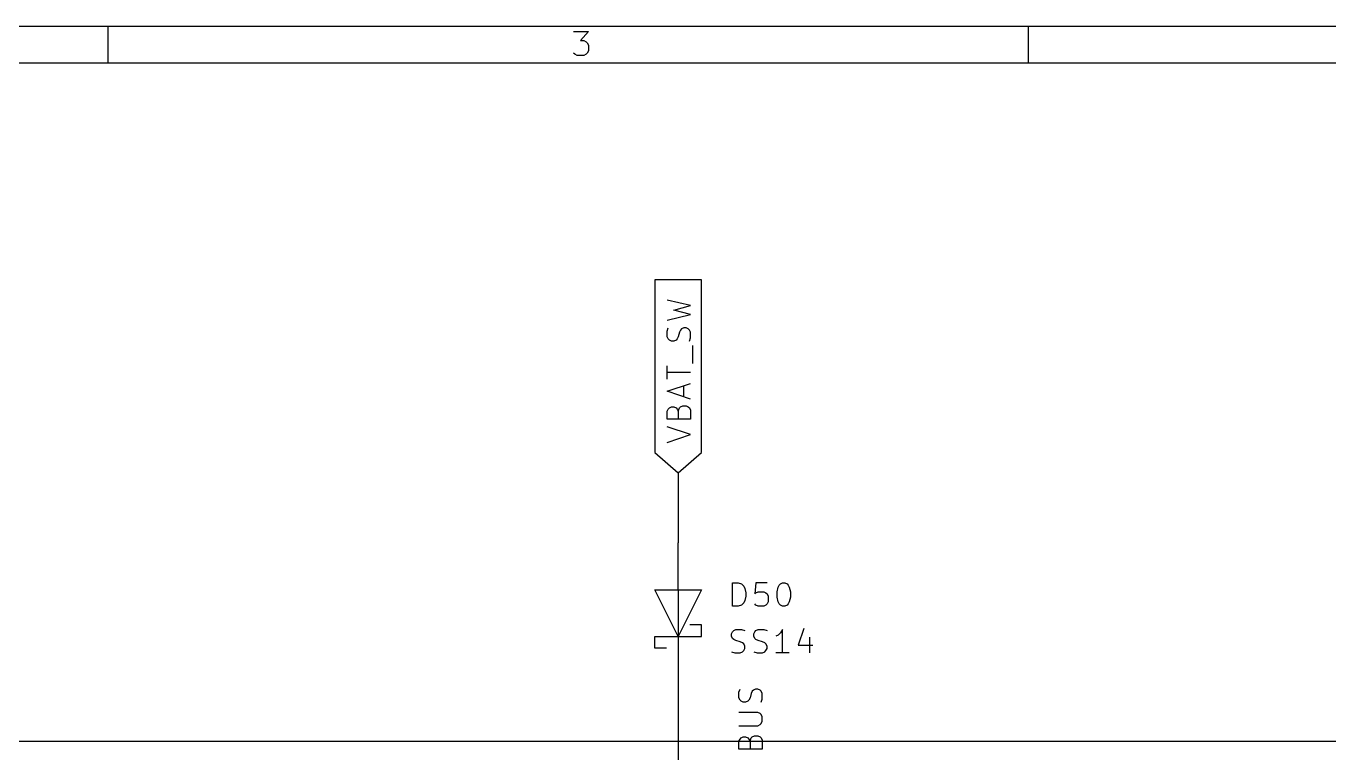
# Model space of a CAD drawing. Header units: inches. Extents: x 0.4 to 11.3, y -7.9 to -0.4.
# Drawn here: x 4.155 to 6.942, y -1.949 to -0.394 of the extents above; entities that cross this region are included whole.
import ezdxf

# ---------------------------------------------------------------- set-up
doc = ezdxf.new("R2010")
doc.units = ezdxf.units.IN
doc.header["$MEASUREMENT"] = 0
for name, color, linetype in [('GREENSIXTYFIVE', 129, 'CONTINUOUS'), ('LIGHTBLUE', 172, 'CONTINUOUS'), ('LIGHTGREEN', 92, 'CONTINUOUS'), ('RED', 14, 'CONTINUOUS'), ('REDSIX', 19, 'CONTINUOUS')]:
    doc.layers.add(name, color=color, linetype=linetype)

msp = doc.modelspace()

# ---------------------------------------------------------------- linework, layer by layer
at = {"layer": 'GREENSIXTYFIVE', "linetype": 'CONTINUOUS'}
for p, q in [((5.6663, -1.6353), (5.6663, -1.5853)), ((5.6663, -1.5853), (5.6782, -1.5853)), ((5.6782, -1.5853), (5.6853, -1.5877)), ((5.6853, -1.5877), (5.6901, -1.5924)), ((5.7163, -1.5853), (5.7139, -1.6091)), ((5.7401, -1.5853), (5.7163, -1.5853)), ((5.7663, -1.5901), (5.7687, -1.5877)), ((5.7687, -1.5877), (5.7734, -1.5853)), ((5.7734, -1.5853), (5.7782, -1.5853)), ((5.7782, -1.5853), (5.7829, -1.5877)), ((5.7829, -1.5877), (5.7853, -1.5901)), ((5.6901, -1.5924), (5.6925, -1.5972)), ((5.6925, -1.5972), (5.6949, -1.6067)), ((5.6949, -1.6139), (5.6925, -1.6234)), ((5.6949, -1.6067), (5.6949, -1.6139)), ((5.7139, -1.6091), (5.7163, -1.6067)), ((5.7163, -1.6067), (5.721, -1.6043)), ((5.721, -1.6043), (5.7329, -1.6043)), ((5.7329, -1.6043), (5.7377, -1.6067)), ((5.7377, -1.6067), (5.7401, -1.6091)), ((5.7401, -1.6091), (5.7425, -1.6139)), ((5.7425, -1.6139), (5.7425, -1.6258)), ((5.7615, -1.6043), (5.7639, -1.5948)), ((5.7615, -1.6162), (5.7615, -1.6043)), ((5.7639, -1.6258), (5.7615, -1.6162)), ((5.7639, -1.5948), (5.7663, -1.5901)), ((5.7853, -1.5901), (5.7877, -1.5948)), ((5.7877, -1.5948), (5.7901, -1.6043)), ((5.7901, -1.6162), (5.7877, -1.6258)), ((5.7901, -1.6043), (5.7901, -1.6162)), ((5.6782, -1.6353), (5.6663, -1.6353)), ((5.6853, -1.6329), (5.6782, -1.6353)), ((5.6901, -1.6282), (5.6853, -1.6329)), ((5.6925, -1.6234), (5.6901, -1.6282)), ((5.7163, -1.6329), (5.7139, -1.6305)), ((5.721, -1.6353), (5.7163, -1.6329)), ((5.7329, -1.6353), (5.721, -1.6353)), ((5.7377, -1.6329), (5.7329, -1.6353)), ((5.7401, -1.6305), (5.7377, -1.6329)), ((5.7425, -1.6258), (5.7401, -1.6305)), ((5.7663, -1.6305), (5.7639, -1.6258)), ((5.7687, -1.6329), (5.7663, -1.6305)), ((5.7734, -1.6353), (5.7687, -1.6329)), ((5.7782, -1.6353), (5.7734, -1.6353)), ((5.7829, -1.6329), (5.7782, -1.6353)), ((5.7853, -1.6305), (5.7829, -1.6329)), ((5.7877, -1.6258), (5.7853, -1.6305)), ((5.6639, -1.6948), (5.6663, -1.6901)), ((5.6639, -1.6996), (5.6639, -1.6948)), ((5.6663, -1.7043), (5.6639, -1.6996)), ((5.6663, -1.6901), (5.6687, -1.6877)), ((5.6687, -1.6877), (5.6734, -1.6853)), ((5.6734, -1.6853), (5.6853, -1.6853)), ((5.6853, -1.6853), (5.6925, -1.6877)), ((5.7115, -1.6948), (5.7139, -1.6901)), ((5.7115, -1.6996), (5.7115, -1.6948)), ((5.7139, -1.7043), (5.7115, -1.6996)), ((5.7139, -1.6901), (5.7163, -1.6877)), ((5.7163, -1.6877), (5.721, -1.6853)), ((5.721, -1.6853), (5.7329, -1.6853)), ((5.7329, -1.6853), (5.7401, -1.6877)), ((5.7639, -1.6972), (5.7591, -1.6996)), ((5.7687, -1.6924), (5.7639, -1.6972)), ((5.7734, -1.6853), (5.7687, -1.6924)), ((5.7734, -1.7353), (5.7734, -1.6853)), ((5.8187, -1.6829), (5.8068, -1.7186)), ((5.6687, -1.7067), (5.6663, -1.7043)), ((5.6734, -1.7091), (5.6687, -1.7067)), ((5.6829, -1.7115), (5.6734, -1.7091)), ((5.6877, -1.7139), (5.6829, -1.7115)), ((5.6901, -1.7162), (5.6877, -1.7139)), ((5.6925, -1.721), (5.6901, -1.7162)), ((5.6901, -1.7305), (5.6925, -1.7258)), ((5.6925, -1.7258), (5.6925, -1.721)), ((5.7163, -1.7067), (5.7139, -1.7043)), ((5.721, -1.7091), (5.7163, -1.7067)), ((5.7306, -1.7115), (5.721, -1.7091)), ((5.7353, -1.7139), (5.7306, -1.7115)), ((5.7377, -1.7162), (5.7353, -1.7139)), ((5.7401, -1.721), (5.7377, -1.7162)), ((5.7377, -1.7305), (5.7401, -1.7258)), ((5.7401, -1.7258), (5.7401, -1.721)), ((5.8068, -1.7186), (5.8377, -1.7186)), ((5.8306, -1.702), (5.8306, -1.7353)), ((5.6639, -1.7329), (5.671, -1.7353)), ((5.671, -1.7353), (5.6829, -1.7353)), ((5.6829, -1.7353), (5.6877, -1.7329)), ((5.6877, -1.7329), (5.6901, -1.7305)), ((5.7115, -1.7329), (5.7187, -1.7353)), ((5.7187, -1.7353), (5.7306, -1.7353)), ((5.7306, -1.7353), (5.7353, -1.7329)), ((5.7353, -1.7329), (5.7377, -1.7305)), ((5.7877, -1.7353), (5.7591, -1.7353))]:
    msp.add_line(p, q, dxfattribs=at)
at = {"layer": 'LIGHTBLUE', "linetype": 'CONTINUOUS'}
msp.add_line((7.175, -1.925), (4.025, -1.925), dxfattribs=at)
at = {"layer": 'LIGHTGREEN', "linetype": 'CONTINUOUS'}
for p, q in [((5.55, -1.35), (5.55, -1.5)), ((5.55, -1.8), (5.55, -2.05))]:
    msp.add_line(p, q, dxfattribs=at)
at = {"layer": 'RED', "linetype": 'CONTINUOUS'}
for p, q in [((0.3937, -0.3937), (11.2993, -0.3937)), ((4.3307, -0.4724), (4.3307, -0.3937)), ((5.3262, -0.4053), (5.3578, -0.4053)), ((5.3578, -0.4053), (5.3408, -0.4248)), ((6.2992, -0.4724), (6.2992, -0.3937)), ((5.3408, -0.4248), (5.3481, -0.4248)), ((5.3481, -0.4248), (5.353, -0.4272)), ((5.353, -0.4272), (5.3554, -0.4296)), ((5.3554, -0.4296), (5.3578, -0.4345)), ((5.3578, -0.4345), (5.3578, -0.4467)), ((0.4724, -0.4724), (11.2206, -0.4724)), ((5.3286, -0.454), (5.3262, -0.4516)), ((5.3335, -0.4564), (5.3286, -0.454)), ((5.3481, -0.4564), (5.3335, -0.4564)), ((5.353, -0.454), (5.3481, -0.4564)), ((5.3554, -0.4516), (5.353, -0.454)), ((5.3578, -0.4467), (5.3554, -0.4516)), ((5.55, -0.9371), (5.5, -0.9371)), ((5.5, -0.9371), (5.5, -1.3062)), ((5.6, -0.9371), (5.55, -0.9371)), ((5.6, -1.3062), (5.6, -0.9371)), ((5.5764, -0.992), (5.5264, -0.9801)), ((5.5407, -1.0015), (5.5764, -0.992)), ((5.5764, -1.0111), (5.5407, -1.0015)), ((5.5264, -1.023), (5.5764, -1.0111)), ((5.5264, -1.0468), (5.5288, -1.0396)), ((5.5264, -1.0587), (5.5264, -1.0468)), ((5.5288, -1.0634), (5.5264, -1.0587)), ((5.5502, -1.0587), (5.5478, -1.0634)), ((5.5526, -1.0492), (5.5502, -1.0587)), ((5.5549, -1.0444), (5.5526, -1.0492)), ((5.5573, -1.042), (5.5549, -1.0444)), ((5.5621, -1.0396), (5.5573, -1.042)), ((5.5669, -1.0396), (5.5621, -1.0396)), ((5.5716, -1.042), (5.5669, -1.0396)), ((5.574, -1.0444), (5.5716, -1.042)), ((5.5764, -1.0492), (5.574, -1.0444)), ((5.5764, -1.0611), (5.5764, -1.0492)), ((5.5311, -1.0658), (5.5288, -1.0634)), ((5.5359, -1.0682), (5.5311, -1.0658)), ((5.5407, -1.0682), (5.5359, -1.0682)), ((5.5454, -1.0658), (5.5407, -1.0682)), ((5.5478, -1.0634), (5.5454, -1.0658)), ((5.574, -1.0682), (5.5764, -1.0611)), ((5.5811, -1.1158), (5.5811, -1.0777)), ((5.5264, -1.1492), (5.5264, -1.1206)), ((5.5764, -1.1349), (5.5264, -1.1349)), ((5.5264, -1.1754), (5.5764, -1.1587)), ((5.5621, -1.1873), (5.5621, -1.1634)), ((5.5764, -1.192), (5.5264, -1.1754)), ((5.5264, -1.2182), (5.5288, -1.2134)), ((5.5264, -1.2349), (5.5264, -1.2182)), ((5.5288, -1.2134), (5.5311, -1.2111)), ((5.5311, -1.2111), (5.5359, -1.2087)), ((5.5359, -1.2087), (5.5407, -1.2087)), ((5.5407, -1.2087), (5.5454, -1.2111)), ((5.5454, -1.2111), (5.5478, -1.2134)), ((5.5478, -1.2134), (5.5502, -1.2182)), ((5.5502, -1.2182), (5.5526, -1.2111)), ((5.5502, -1.2182), (5.5502, -1.2349)), ((5.5526, -1.2111), (5.5549, -1.2087)), ((5.5549, -1.2087), (5.5597, -1.2063)), ((5.5597, -1.2063), (5.5669, -1.2063)), ((5.5669, -1.2063), (5.5716, -1.2087)), ((5.5716, -1.2087), (5.574, -1.2111)), ((5.574, -1.2111), (5.5764, -1.2158)), ((5.5764, -1.2158), (5.5764, -1.2349)), ((5.5764, -1.2349), (5.5264, -1.2349)), ((5.5764, -1.2682), (5.5264, -1.2515)), ((5.5264, -1.2849), (5.5764, -1.2682)), ((5.5, -1.3062), (5.55, -1.35)), ((5.55, -1.35), (5.6, -1.3062)), ((5.55, -1.6), (5.55, -1.5)), ((5.5, -1.6), (5.6, -1.6)), ((5.55, -1.7), (5.5, -1.6)), ((5.6, -1.6), (5.55, -1.7)), ((5.55, -1.6), (5.55, -1.7)), ((5.5, -1.725), (5.5, -1.7)), ((5.5, -1.7), (5.6, -1.7)), ((5.55, -1.7), (5.55, -1.8)), ((5.6, -1.675), (5.575, -1.675)), ((5.6, -1.7), (5.6, -1.675)), ((5.525, -1.725), (5.5, -1.725))]:
    msp.add_line(p, q, dxfattribs=at)
at = {"layer": 'REDSIX', "linetype": 'CONTINUOUS'}
for p, q in [((5.6798, -1.8197), (5.6822, -1.8126)), ((5.6798, -1.8316), (5.6798, -1.8197)), ((5.6822, -1.8364), (5.6798, -1.8316)), ((5.6846, -1.8387), (5.6822, -1.8364)), ((5.6893, -1.8411), (5.6846, -1.8387)), ((5.6988, -1.8387), (5.6941, -1.8411)), ((5.7012, -1.8364), (5.6988, -1.8387)), ((5.7036, -1.8316), (5.7012, -1.8364)), ((5.706, -1.8221), (5.7036, -1.8316)), ((5.7084, -1.8173), (5.706, -1.8221)), ((5.7108, -1.8149), (5.7084, -1.8173)), ((5.7155, -1.8126), (5.7108, -1.8149)), ((5.7203, -1.8126), (5.7155, -1.8126)), ((5.725, -1.8149), (5.7203, -1.8126)), ((5.7274, -1.8173), (5.725, -1.8149)), ((5.7298, -1.8221), (5.7274, -1.8173)), ((5.7274, -1.8411), (5.7298, -1.834)), ((5.7298, -1.834), (5.7298, -1.8221)), ((5.7203, -1.8626), (5.6798, -1.8626)), ((5.6941, -1.8411), (5.6893, -1.8411)), ((5.725, -1.8649), (5.7203, -1.8626)), ((5.7274, -1.8673), (5.725, -1.8649)), ((5.7298, -1.8721), (5.7274, -1.8673)), ((5.6798, -1.8911), (5.7203, -1.8911)), ((5.7203, -1.8911), (5.725, -1.8887)), ((5.725, -1.8887), (5.7274, -1.8864)), ((5.7274, -1.8864), (5.7298, -1.8816)), ((5.7298, -1.8816), (5.7298, -1.8721)), ((5.6798, -1.9245), (5.6822, -1.9197)), ((5.6822, -1.9197), (5.6846, -1.9173)), ((5.6846, -1.9173), (5.6893, -1.9149)), ((5.6893, -1.9149), (5.6941, -1.9149)), ((5.6941, -1.9149), (5.6988, -1.9173)), ((5.6988, -1.9173), (5.7012, -1.9197)), ((5.7012, -1.9197), (5.7036, -1.9245)), ((5.7036, -1.9245), (5.706, -1.9173)), ((5.706, -1.9173), (5.7084, -1.9149)), ((5.7084, -1.9149), (5.7131, -1.9126)), ((5.7131, -1.9126), (5.7203, -1.9126)), ((5.7203, -1.9126), (5.725, -1.9149)), ((5.725, -1.9149), (5.7274, -1.9173)), ((5.7274, -1.9173), (5.7298, -1.9221)), ((5.7298, -1.9221), (5.7298, -1.9411)), ((5.6798, -1.9411), (5.6798, -1.9245)), ((5.7298, -1.9411), (5.6798, -1.9411)), ((5.7036, -1.9245), (5.7036, -1.9411))]:
    msp.add_line(p, q, dxfattribs=at)

doc.saveas('drawing.dxf')
